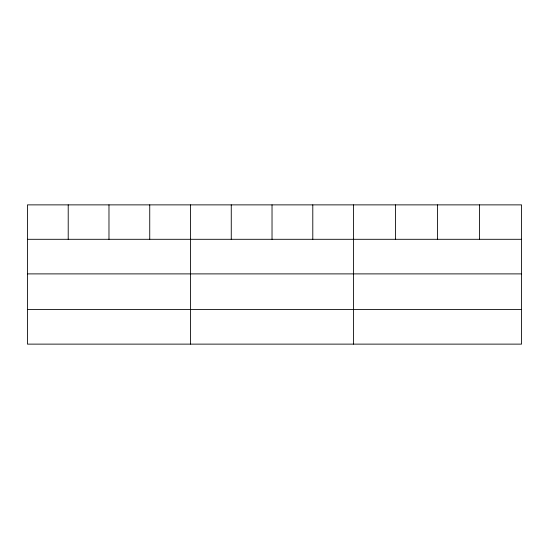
<?xml version="1.0" encoding="UTF-8"?>
<svg xmlns="http://www.w3.org/2000/svg" width="549" height="549" viewBox="0 0 549 549"><rect width="100%" height="100%" fill="white"/><g stroke="black" fill="none" stroke-linecap="round" stroke-linejoin="round"><path stroke-width="0.82" d="M521.55 273.889L521.55 204.873L27.45 204.873L27.45 344.127L521.55 344.127L521.55 273.889L27.45 273.889M27.45 239.302L521.55 239.302M27.45 309.533L521.55 309.533M479.551 204.873L479.551 239.302M437.553 204.873L437.553 239.302M395.555 204.873L395.555 239.302M353.556 204.873L353.556 344.127M312.793 204.873L312.793 239.302M272.029 204.873L272.029 239.302M231.266 204.873L231.266 239.302M190.503 204.873L190.503 344.127M149.74 204.873L149.74 239.302M108.977 204.873L108.977 239.302M68.213 204.873L68.213 239.302"/></g></svg>
